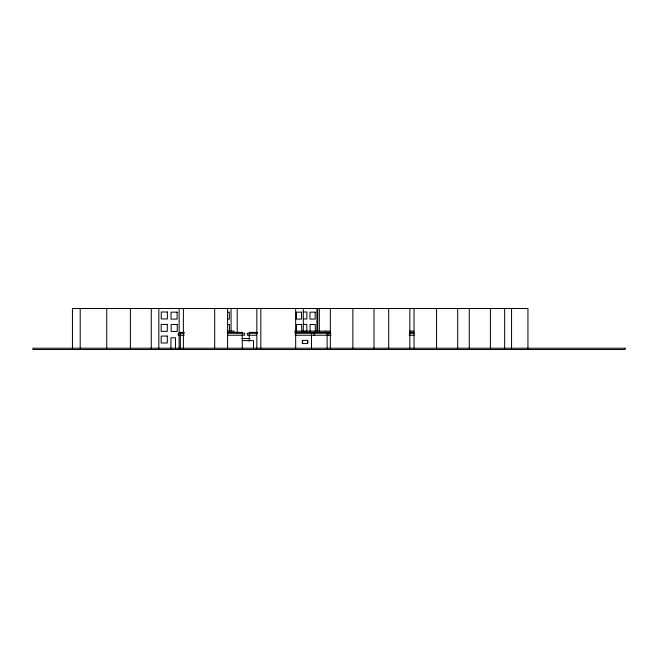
<?xml version="1.0" encoding="UTF-8"?>
<svg xmlns="http://www.w3.org/2000/svg" width="658" height="658" viewBox="0 0 658 658"><rect width="100%" height="100%" fill="white"/><g stroke="black" fill="none" stroke-linecap="round" stroke-linejoin="round"><path stroke-width="0.99" d="M303.404 311.999L306.875 311.999L306.875 318.933L303.404 318.933M227.61 312.163L229.346 312.163L229.346 319.097L227.61 319.097M227.717 324.501L229.453 324.501L229.453 331.435M303.33 324.402L306.809 324.402L306.809 331.336M227.602 331.122L233.894 331.122L233.894 332.364M294.652 331.122L330.481 331.122M409.556 331.122L413.866 331.122M184.339 332.364L180.341 332.364L180.341 333.277M227.281 332.364L242.276 332.364L242.276 333.277M257.451 332.364L249.25 332.364L249.25 333.277M294.965 332.364L330.481 332.364M409.819 332.364L413.989 332.364M184.232 333.277L178.219 333.277L178.219 335.243L184.232 335.243M227.281 333.277L244.628 333.277L244.628 335.243L227.429 335.243M257.352 333.277L247.383 333.277L247.383 335.243L256.587 335.243M295.039 333.277L331.007 333.277M409.161 333.277L414.178 333.277M295.039 335.243L331.007 335.243M409.161 335.243L414.178 335.243M241.823 338.533L249.966 338.533M302.293 340.367L307.788 340.367L307.788 343.558L302.293 343.558M242.276 340.589L253.494 340.589L253.494 348.205M527.946 348.205L527.946 308.503L72.446 308.503L72.446 348.205M511.554 308.503L511.554 348.205M504.67 308.503L504.67 348.205M490.407 308.503L490.407 348.205M469.269 308.503L469.269 348.205M457.713 308.503L457.713 348.205M436.575 308.503L436.575 348.205M414.038 308.503L414.038 348.205M409.844 308.503L409.844 348.205M388.705 308.503L388.705 348.205M373.999 308.503L373.999 348.205M352.861 308.503L352.861 348.205M330.332 308.503L330.332 348.205M327.972 333.277L327.972 335.243M327.116 332.364L327.116 333.277M327.116 334.272L327.116 348.205M325.463 331.122L325.463 332.364M319.336 308.503L319.336 330.9M317.691 308.503L317.691 330.9M316.901 308.503L316.901 330.9M315.289 331.435L315.289 324.501L310.074 324.501L310.074 331.435M314.088 333.277L314.088 335.243M311.481 332.364L311.481 333.277M311.481 334.272L311.481 348.205M307.566 340.367L307.566 343.558M307.508 340.367L307.508 343.558M305.254 331.122L305.254 332.364M303.305 308.503L303.305 330.9M303.091 331.122L303.091 332.364M302.581 340.367L302.581 343.558M302.351 340.367L302.351 343.558M301.685 331.435L301.685 324.501L296.478 324.501L296.478 331.435M295.664 308.503L295.664 348.205M260.807 308.503L260.807 348.205M256.834 308.503L256.834 348.205M249.25 334.272L249.25 341.239M242.276 334.272L242.276 348.205M237.217 308.503L237.217 332.932M231.065 308.503L231.065 330.9M227.602 308.503L227.602 348.205M214.681 308.503L214.681 348.205M183.385 308.503L183.385 348.205M180.341 334.272L180.341 348.205M179.141 308.503L179.141 332.932M179.141 334.971L179.141 348.205M175.48 348.205L175.48 337.784L170.948 337.784L170.948 348.205M158.841 308.503L158.841 348.205M151.274 308.503L151.274 348.205M130.399 308.503L130.399 348.205M106.744 308.503L106.744 348.205M80.194 308.503L80.194 348.205M167.379 311.999L161.268 311.999L161.268 318.933L167.379 318.933L167.379 311.999M177.125 312.163L171.014 312.163L171.014 319.097L177.125 319.097L177.125 312.163M301.578 312.163L296.371 312.163L296.371 319.097L301.578 319.097L301.578 312.163M315.182 312.163L309.976 312.163L309.976 319.097L315.182 319.097L315.182 312.163M167.297 324.402L161.185 324.402L161.185 331.336L167.297 331.336L167.297 324.402M177.241 324.501L171.138 324.501L171.138 331.435L177.241 331.435L177.241 324.501M167.305 336.074L161.194 336.074L161.194 343.007L167.305 343.007L167.305 336.074M625.1 348.205L32.9 348.205L32.9 349.497L625.1 349.497L625.1 348.205"/></g></svg>
